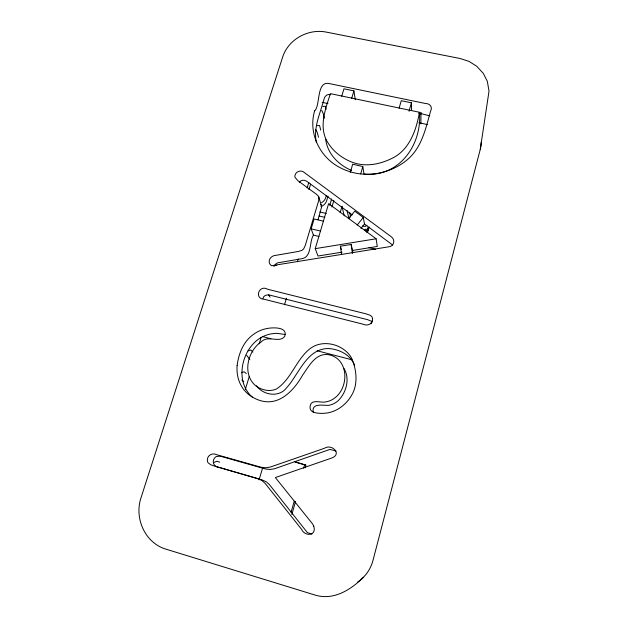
<?xml version="1.0" encoding="UTF-8"?>
<svg xmlns="http://www.w3.org/2000/svg" width="628" height="628" viewBox="0 0 628 628"><rect width="100%" height="100%" fill="white"/><g stroke="black" fill="none" stroke-linecap="round" stroke-linejoin="round"><path stroke-width="0.94" d="M420.901 123.834L420.995 112.514M357.458 582.18A37.774 36.275 86.8 0 0 373.024 560.262L480.255 149.425L489.024 91.131L487.32 81.318L483.325 73.413L476.691 66.223L469.03 61.387L460.222 58.522L326.105 32.067C308.089 28.55 288.44 39.281 282.702 56.92L141.002 497.808C134.211 517.99 144.738 542.647 165.651 549.068L314.369 594.849C333.068 600.988 350.699 590.045 363.463 577.234M419.488 112.271C416.262 130.043 409.66 149.7 392.257 158.232C380.238 164.222 366.124 167.158 353.132 162.573C341.789 158.554 331.733 150.469 326.191 139.714C319.142 124.799 325.806 108.204 330.375 93.643L419.488 112.271C422.181 144.919 398.984 177.63 364.005 174.035L362.811 166.561L352.63 164.206L350.361 172.598M371.258 323.75L372.043 320.908M291.855 514.473L295.553 501.434M305.051 467.931L305.844 465.136L294.493 461.596M409.032 111.266L411.426 102.804L401.253 100.7L399.11 108.197M366.603 232.211L367.93 231.175L369.162 227.053M291.039 512.432L294.242 501.152M303.583 468.229L304.651 464.469M323.42 221.158L314.102 218.976L311.143 228.835L313.427 235.108C309.086 241.796 312.155 257.299 301.581 258.744L277.819 262.81L276.281 263.532L273.73 266.186M349.655 218.112L350.361 215.687L349.733 212.876M360.684 173.877L362.811 166.561M259.105 479.839L262.661 467.734M340.148 212.688L342.056 206.18M331.914 207.083L333.837 200.575M328.036 196.124L326.654 200.756A8.698 8.093 -18.6 0 1 320.979 206.518M342.079 252.166L318.004 256.02L315.24 248.649L328.617 203.621L376.117 238.789L377.287 246.451L352.583 250.47L351.123 244.473L340.392 246.207L341.593 254.316M329.724 205.411L331.631 198.982M351.696 98.282L353.917 90.872L343.963 88.807L341.734 96.194M326.293 195.669L325.736 197.537A8.776 8.164 -18.7 0 1 321.575 202.648M284.468 304.761L286.439 298.214M297.397 261.758L298.237 258.956M308.929 189.703L310.625 184.13M245.367 389.321L249.324 376.298M259.215 343.759L261.193 337.244M307.116 187.976L308.827 182.363M318.051 219.745L321.685 206.691L318.577 196.407L316.645 194.413L297.955 180.738L295.058 177.426A4.074 3.76 -20.1 0 1 294.94 175.448C295.914 171.028 301.566 169.568 304.69 172.818L391.079 236.63C395.773 239.802 394.101 246.663 388.222 246.898L271.547 265.73C266.939 262.583 269.569 256.97 273.981 255.651L298.371 251.459L302.013 250.344L303.622 248.939L305.208 245.603L318.671 200.709L318.883 197.137M262.912 298.512C263.76 294.516 268.486 294.328 271.586 295.568L367.718 319.699L372.585 321.795M366.909 225.24L365.182 226.441L362.466 226.009M348.697 218.646L354.718 211.165L363.282 217.484L364.476 224.008L392.555 244.967M357.238 224.965L363.282 217.484M360.927 228.411L364.476 224.008M299.258 182.356C301.189 179.404 305.302 179.781 307.665 181.963L352.19 214.909M213.873 462.459L216.935 461.258L219.729 462.169M241.372 372.694L244.159 371.768L246.317 373.589M248.052 350.871L250.815 350.008L252.88 352.072M274.083 265.911L276.815 265.338M317.038 125.663L319.55 125.514L320.727 130.114M322.925 106.454L325.328 106.25L326.089 109.288M315.24 248.649L376.117 238.789M330.736 94.734C327.172 93.47 324.26 96.508 323.82 99.868C320.107 113.692 313.152 127.924 316.402 142.564M418.907 113.009L429.685 115.866M419.041 113.621L420.956 114.021M322.203 102.356L327.942 103.565M418.907 122.766L427.527 124.587M319.809 211.95L326.34 213.473M319.079 216.008L324.802 217.343M311.143 228.835L320.476 231.041M311.904 534.051L307.398 532.63L269.498 484.698L266.335 481.841L262.488 480.059L219.109 467.46C213.999 467.24 211.291 461.392 214.894 457.639A4.192 3.996 -63.1 0 1 216.432 456.532L219.557 456.187L222.265 456.744L265.613 469.006L270.111 469.485L274.601 468.739L329.951 449.413L336.004 451.022M368.981 247.691L375.654 249.277M313.427 235.108L318.914 236.411M262.425 336.561L270.904 338.767M317.101 350.754L351.978 359.805M295.529 462.224L305.844 465.136M285.575 334.559L276.815 333.311L271.539 333.798A31.808 30.725 -41.6 0 0 257.056 340.235C240.736 353.368 235.453 382.311 252.268 397.084M351.492 170.392C338.618 165.062 327.306 153.601 325.712 139.298M241.843 380.066L243.837 381.722M249.795 359.491L246.694 355.33M256.522 385.718C262.912 395.185 278.895 397.791 286.313 388.104C298.999 374.437 306.919 347.488 329.559 348.595C339.874 349.545 350.573 355.04 354.561 365.096M320.798 204.398L321.552 205.866M268.596 294.87L270.056 297.115M343.932 368.385C350.275 378.692 346.303 392.932 337.935 400.931A19.036 18.699 -39.5 0 1 328.562 405.366C323.067 405.61 311.127 402.627 313.27 412.384M315.821 129.635L317.344 132.728L318.537 137.281M321.724 110.379L323.224 113.503L324.346 118.245M365.441 230.908L364.884 229.408L366.273 229.22L366.54 230.68L367.686 229.699L367.576 227.886L368.094 230.806M340.392 246.207L341.357 249.614M342.009 206.691L344.27 215.969M347.049 210.482L348.972 218.811M353.917 90.872L355.26 99.695M352.583 250.47L352.865 252.409M351.123 244.473L352.402 253.469M411.426 102.804L411.591 110.52M481.166 142.375A33.174 30.325 -4.7 0 1 480.255 149.425M419.551 113.943A1.28 1.154 -7.7 0 1 421.098 113.071M372.522 318.639C373.165 323.993 367.294 326.395 363.039 324.189L264.247 299.281C253.806 298.928 259.019 284.233 267.544 289.225L366.257 313.906L370.214 315.311L371.627 316.434A3.847 3.729 -13.1 0 1 372.42 317.996L372.522 318.639M237.125 365.559C236.316 374.877 238.954 384.619 245.454 391.519A35.961 34.705 -42.6 0 0 260.361 400.593C279.429 406.473 294.359 389.902 302.72 374.963C308.827 366.414 315.664 352.724 328.436 354.702C348.532 358.282 349.356 386.299 335.36 397.516A19.554 19.178 -38.7 0 1 326.097 401.849C321.183 403.349 311.182 398.38 310.106 406.277C308.827 413.499 319.055 413.475 323.593 413.326C336.388 412.886 347.417 404.055 352.936 392.861C358.093 381.95 356.241 368.024 351.123 357.269C342.81 343.83 321.983 338.735 309.408 349.192C295.953 360.174 291.094 379.555 276.399 389.007C269.781 392.013 261.837 390.137 256.091 386.087C241.89 374.79 247.377 351.028 261.248 341.86C267.889 334.638 279.648 343.618 284.735 336.302C288.103 326.662 272.882 327.431 267.402 328.444A32.672 31.51 -41.1 0 0 252.88 334.81C243.177 342.056 238.616 353.886 237.125 365.559M313.764 526.209C316.881 536.241 304.659 536.579 301.636 529.42L265.165 483.419L261.939 480.499L257.967 478.654L213.402 465.709L210.631 464.712L208.127 462.789A4.153 3.941 -62.8 0 1 207.428 461.085C206.486 455.857 212.083 452.27 216.652 454.696L261.193 467.287L265.801 467.781L270.433 467.012L324.495 448.266C331.647 443.423 342.535 454.052 331.741 458.016L275.37 477.547L312.626 523.995L313.764 526.209M314.62 110.944C308.01 132.932 319.77 157.377 339.976 167.582A56.371 51.323 -12.3 0 0 370.426 174.231C384.155 173.359 397.5 168.171 407.957 159.174C421.898 147.038 425.815 128.214 430.549 111.203C432.959 107.121 429.74 103.337 425.415 103.487L330.234 83.775C315.9 79.701 320.767 105.198 314.62 110.944"/></g></svg>
